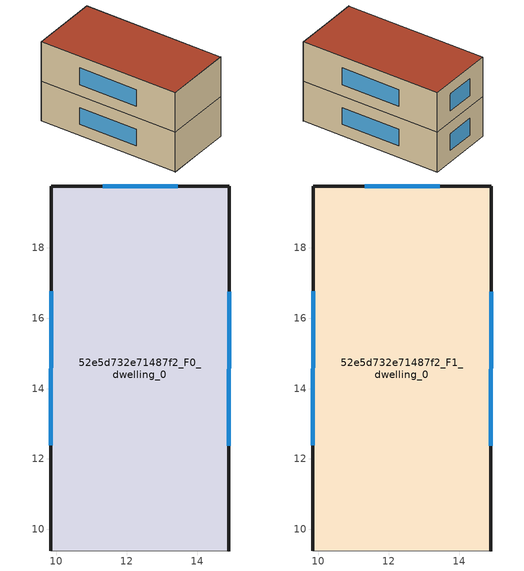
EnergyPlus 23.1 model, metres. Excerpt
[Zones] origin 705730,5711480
52e5d732e71487f2_F0_dwelling_0
 floor ground (EU_floor_Construction): 14.9,19.74 14.89,9.39 9.84,9.39 9.85,19.75 z0
 wall outside (EU_wall_Construction): 14.89,9.39 14.9,19.74 9.85,19.75 9.84,9.39 z0:3
 wall adiabatic (EU_wall_Construction): 9.84,9.39 14.89,9.39 z0:3
 window (EU_Window_Construction): 9.85,16.76 9.84,12.39 / 13.44,19.75 11.31,19.75 / 14.9,12.38 14.9,16.75 z0.87:2.13
52e5d732e71487f2_F1_dwelling_0
 floor to 52e5d732e71487f2_F0_dwelling_0 (EU_floor_Construction): 14.9,19.74 14.89,9.39 9.84,9.39 9.85,19.75 z3
 wall outside (EU_wall_Construction): 14.89,9.39 14.9,19.74 9.85,19.75 9.84,9.39 z3:6
 wall adiabatic (EU_wall_Construction): 9.84,9.39 14.89,9.39 z3:6
 window (EU_Window_Construction): 9.85,16.76 9.84,12.39 / 13.44,19.75 11.31,19.75 / 14.9,12.38 14.9,16.75 z3.87:5.13
 roof outside (EU_roof_Construction): 14.89,9.39 14.9,19.74 9.85,19.75 9.84,9.39 z6
shading: 9.84,9.39 14.92,9.4 z0:6
[Building]
EU S2 Campaign: North Axis=0; Terrain=City; Solar Distribution=FullExterior
[Site:Location]
London: Latitude=51.5; Longitude=-0.5; Time Zone=0; Elevation=25
[SizingPeriod:WeatherFileDays]
AnnualSizingPeriod: Begin Month=1; Begin Day of Month=1; End Month=12; End Day of Month=31; Day of Week for Start Day=Monday; Use Weather File Daylight Saving Period=No; Use Weather File Rain and Snow Indicators=No
[MATERIAL]
EU_InternalMass_Material: Roughness=MediumRough; Thickness=0.1; Conductivity=1; Density=1800; Specific Heat=900; Thermal Absorptance=0.9; Solar Absorptance=0.7; Visible Absorptance=0.7
[MATERIAL:NOMASS] Roughness=MediumRough; Thermal Absorptance=0.9; Solar Absorptance=0.7; Visible Absorptance=0.7
Name | Thermal Resistance
EU_wall_NoMass | 0.724719
EU_roof_NoMass | 2.98947
EU_floor_NoMass | 2.39157
[WINDOWMATERIAL:SIMPLEGLAZINGSYSTEM]
EU_Window_SimpleGlazing: UFactor=2.63425; Solar Heat Gain Coefficient=0.76; Visible Transmittance=0.76
[CONSTRUCTION]
EU_wall_Construction: EU_wall_NoMass
EU_roof_Construction: EU_roof_NoMass
EU_floor_Construction: EU_floor_NoMass
EU_Window_Construction: EU_Window_SimpleGlazing
EU_InternalMass_Construction: EU_InternalMass_Material
[ZONE] Type=1; Multiplier=1; Ceiling Height=autocalculate; Volume=156.94; Floor Area=autocalculate; Part of Total Floor Area=Yes
52e5d732e71487f2_F0_dwelling_0; 52e5d732e71487f2_F1_dwelling_0
[INTERNALMASS] Construction=EU_InternalMass_Construction; Surface Area=52.3133
Name | Zone or ZoneList
52e5d732e71487f2_F0_dwelling_0_EU_InternalMass | 52e5d732e71487f2_F0_dwelling_0
52e5d732e71487f2_F1_dwelling_0_EU_InternalMass | 52e5d732e71487f2_F1_dwelling_0
[OTHEREQUIPMENT] Fuel Type=Electricity; Design Level Calculation Method=Watts/Area; Power per Zone Floor Area=1; Fraction Latent=0; Fraction Radiant=0; Fraction Lost=0; Carbon Dioxide Generation Rate=0; EndUse Subcategory=EU_Step8_InternalGains
Name | Zone or ZoneList or Space or SpaceList | Schedule
EU_Step8_InternalGain_52e5d732e71487f2_F0_dwelling_0_f000 | 52e5d732e71487f2_F0_dwelling_0 | EU_Step8_GainSchedule_52e5d732e71487f2_F0_dwelling_0_f000
EU_Step8_InternalGain_52e5d732e71487f2_F1_dwelling_0_f000 | 52e5d732e71487f2_F1_dwelling_0 | EU_Step8_GainSchedule_52e5d732e71487f2_F1_dwelling_0_f000
[ZONEVENTILATION:DESIGNFLOWRATE] Schedule=EU_AlwaysOn; Design Flow Rate Calculation Method=AirChanges/Hour; Air Changes per Hour=0.418135; Ventilation Type=Natural; Fan Pressure Rise=0; Fan Total Efficiency=1; Constant Term Coefficient=1; Temperature Term Coefficient=0; Velocity Term Coefficient=0; Velocity Squared Term Coefficient=0; Minimum Indoor Temperature=-100; Maximum Indoor Temperature=100; Delta Temperature=-100; Minimum Outdoor Temperature=-100; Maximum Outdoor Temperature=100; Maximum Wind Speed=40
Name | Zone or ZoneList or Space or SpaceList
EU_ConstantAir_52e5d732e71487f2_F0_dwelling_0 | 52e5d732e71487f2_F0_dwelling_0
EU_ConstantAir_52e5d732e71487f2_F1_dwelling_0 | 52e5d732e71487f2_F1_dwelling_0
[HVACTEMPLATE:THERMOSTAT] Constant Heating Setpoint=20; Constant Cooling Setpoint=50
EU_HeatOnly_52e5d732e71487f2_F0_dwelling_0; EU_HeatOnly_52e5d732e71487f2_F1_dwelling_0
[HVACTEMPLATE:ZONE:IDEALLOADSAIRSYSTEM] System Availability Schedule=EU_AlwaysOn; Maximum Heating Supply Air Temperature=50; Minimum Cooling Supply Air Temperature=13; Maximum Heating Supply Air Humidity Ratio=0.0156; Minimum Cooling Supply Air Humidity Ratio=0.0077; Heating Limit=NoLimit; Cooling Limit=NoLimit; Heating Availability Schedule=EU_AlwaysOn; Cooling Availability Schedule=EU_CoolingOff; Dehumidification Control Type=ConstantSensibleHeatRatio; Cooling Sensible Heat Ratio=0.7; Dehumidification Setpoint=60; Humidification Control Type=None; Humidification Setpoint=30; Outdoor Air Method=None; Outdoor Air Flow Rate per Person=0.00944; Outdoor Air Flow Rate per Zone Floor Area=0; Outdoor Air Flow Rate per Zone=0; Demand Controlled Ventilation Type=None; Outdoor Air Economizer Type=NoEconomizer; Heat Recovery Type=None; Sensible Heat Recovery Effectiveness=0.7; Latent Heat Recovery Effectiveness=0.65
Name | Template Thermostat
52e5d732e71487f2_F0_dwelling_0 | EU_HeatOnly_52e5d732e71487f2_F0_dwelling_0
52e5d732e71487f2_F1_dwelling_0 | EU_HeatOnly_52e5d732e71487f2_F1_dwelling_0
[SIZING:ZONE] Zone Cooling Design Supply Air Temperature Input Method=SupplyAirTemperature; Zone Cooling Design Supply Air Temperature=13; Zone Heating Design Supply Air Temperature Input Method=SupplyAirTemperature; Zone Heating Design Supply Air Temperature=50; Zone Cooling Design Supply Air Humidity Ratio=0.008; Zone Heating Design Supply Air Humidity Ratio=0.008; Cooling Design Air Flow Method=DesignDay; Cooling Design Air Flow Rate=0; Cooling Minimum Air Flow per Zone Floor Area=0.000762; Cooling Minimum Air Flow=0; Cooling Minimum Air Flow Fraction=0.2; Heating Design Air Flow Method=DesignDay; Heating Design Air Flow Rate=0; Heating Maximum Air Flow per Zone Floor Area=0.002032; Heating Maximum Air Flow=0.141576; Heating Maximum Air Flow Fraction=0.3; Account for Dedicated Outdoor Air System=No; Dedicated Outdoor Air System Control Strategy=NeutralSupplyAir; Dedicated Outdoor Air Low Setpoint Temperature for Design=autosize; Dedicated Outdoor Air High Setpoint Temperature for Design=autosize; Zone Load Sizing Method=Sensible Load Only No Latent Load; Zone Latent Cooling Design Supply Air Humidity Ratio Input Method=HumidityRatioDifference; Zone Cooling Design Supply Air Humidity Ratio Difference=0.005; Zone Latent Heating Design Supply Air Humidity Ratio Input Method=HumidityRatioDifference; Zone Humidification Design Supply Air Humidity Ratio Difference=0.005
52e5d732e71487f2_F0_dwelling_0; 52e5d732e71487f2_F1_dwelling_0
[SCHEDULE:CONSTANT]
Name | Hourly Value
EU_AlwaysOn | 1
EU_CoolingOff | 0
[SCHEDULE:FILE] Column Number=1; Rows to Skip at Top=0; Number of Hours of Data=8760; Column Separator=Comma; Interpolate to Timestep=No; Minutes per Item=60; Adjust Schedule for Daylight Savings=Yes
Name | File
EU_Step8_GainSchedule_52e5d732e71487f2_F0_dwelling_0_f000 | ../../schedules/52e5d732e71487f2/52e5d732e71487f2_F0_dwelling_0_f000_gain.csv
EU_Step8_GainSchedule_52e5d732e71487f2_F1_dwelling_0_f000 | ../../schedules/52e5d732e71487f2/52e5d732e71487f2_F1_dwelling_0_f000_gain.csv
